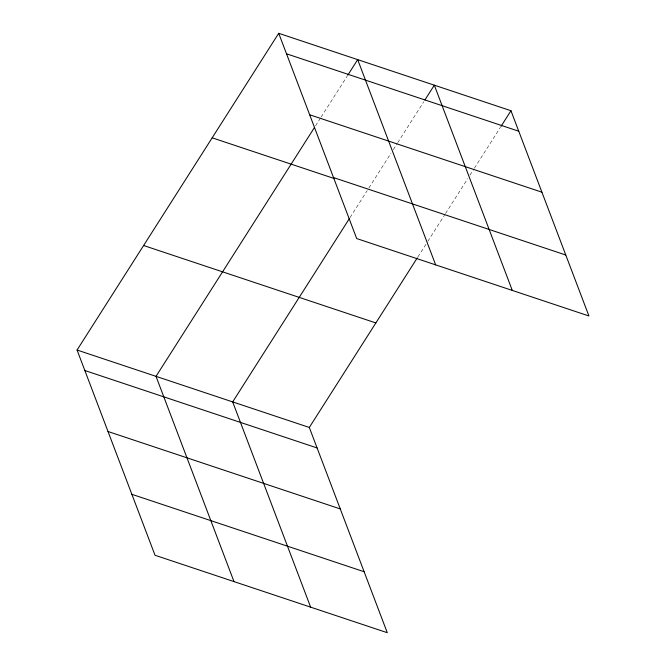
<?xml version="1.0" encoding="UTF-8"?>
<svg xmlns="http://www.w3.org/2000/svg" width="666" height="666" viewBox="0 0 666 666"><rect width="100%" height="100%" fill="white"/><g stroke="black" fill="none" stroke-linecap="round" stroke-linejoin="round"><path stroke-width="0.5" stroke-dasharray="3.33 2.5" d="M315.542 125.824L320.529 117.982M321.087 117.108L347.144 76.174M350.091 217.491L367.232 190.568M368.889 187.954L391.075 153.113M393.29 149.634L397.177 143.531M397.727 142.666L423.792 101.723M417.882 256.934L427.289 242.174M427.838 241.3L444.43 215.251M445.537 213.511L467.715 178.671M469.938 175.183L473.817 169.089M474.375 168.215L500.432 127.281"/><path stroke-width="1" d="M77.065 350.025L309.315 427.455L387.279 632.7L155.028 555.269L77.065 350.025L278.721 33.3L510.972 110.731L588.935 315.975L356.685 238.545L278.721 33.3M314.427 127.564L156.027 376.348L233.991 581.593M347.702 75.308L357.684 59.624L435.647 264.868M349.533 218.356L232.675 401.906L310.639 607.151M424.9 99.983L434.332 85.181L512.296 290.426M309.315 427.455L417.332 257.8M500.99 126.407L510.972 110.731M286.505 53.796L518.756 131.227M309.665 114.768L541.916 192.191M333.524 177.581L565.775 255.011M212.171 137.82L334.374 178.563M143.606 245.504L375.865 322.935M84.848 370.521L317.099 447.952M108.009 431.493L340.259 508.924M131.868 494.305L364.119 571.736"/></g></svg>
